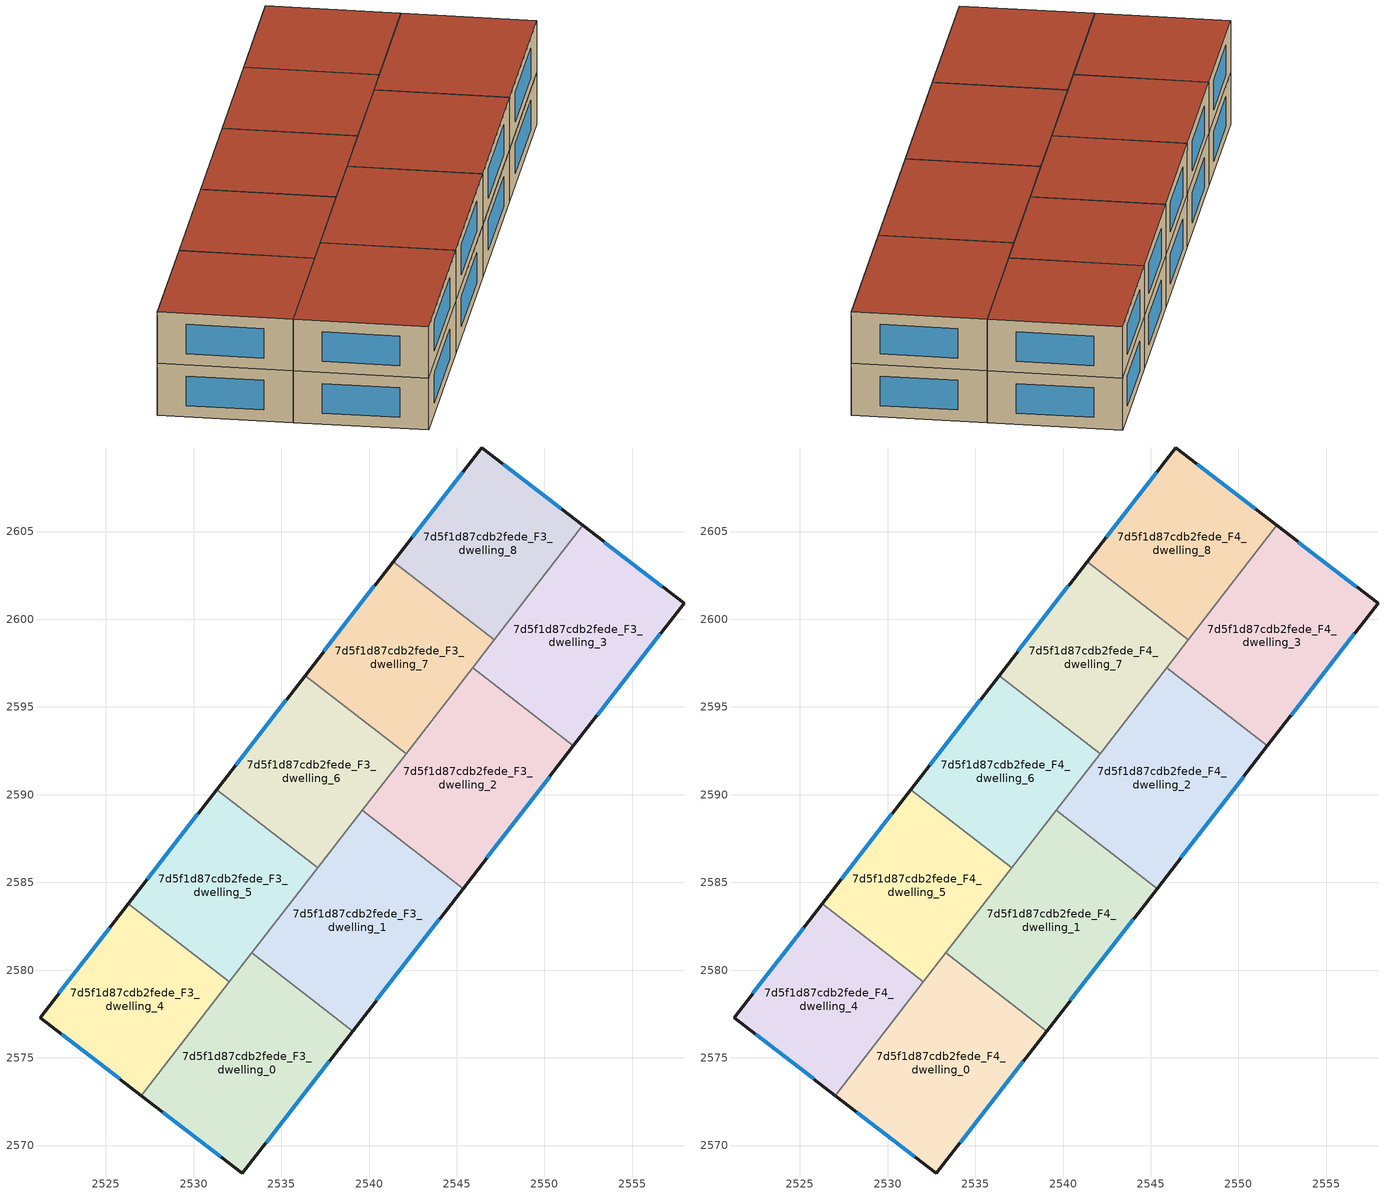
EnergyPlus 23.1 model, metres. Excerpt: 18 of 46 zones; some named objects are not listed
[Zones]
7d5f1d87cdb2fede_F3_dwelling_0
 floor to 7d5f1d87cdb2fede_F2_dwelling_0 (EU_floor_Construction): 2539.07,2576.53 2532.78,2568.42 2527.01,2572.85 2533.31,2580.99 z9
 wall outside (EU_wall_Construction): 2527.01,2572.85 2532.78,2568.42 2539.07,2576.53 z9:12
 wall to 7d5f1d87cdb2fede_F3_dwelling_1 (EU_wall_Construction): 2539.07,2576.53 2533.31,2580.99 z9:12
 wall to 7d5f1d87cdb2fede_F3_dwelling_4 (EU_wall_Construction): 2532.04,2579.34 2527.01,2572.85 z9:12
 wall to 7d5f1d87cdb2fede_F3_dwelling_5 (EU_wall_Construction): 2533.31,2580.99 2532.04,2579.34 z9:12
 window (EU_Window_Construction): 2534.13,2570.15 2537.72,2574.79 / 2528.25,2571.9 2531.55,2569.36 z9.64:11.36
7d5f1d87cdb2fede_F3_dwelling_1
 floor to 7d5f1d87cdb2fede_F2_dwelling_1 (EU_floor_Construction): 2545.36,2584.65 2539.07,2576.53 2533.31,2580.99 2539.61,2589.11 z9
 wall outside (EU_wall_Construction): 2539.07,2576.53 2545.36,2584.65 z9:12
 wall to 7d5f1d87cdb2fede_F3_dwelling_2 (EU_wall_Construction): 2545.36,2584.65 2539.61,2589.11 z9:12
 wall to 7d5f1d87cdb2fede_F3_dwelling_5 (EU_wall_Construction): 2537.07,2585.84 2533.31,2580.99 z9:12
 wall to 7d5f1d87cdb2fede_F3_dwelling_6 (EU_wall_Construction): 2539.61,2589.11 2537.07,2585.84 z9:12
 window (EU_Window_Construction): 2540.41,2578.27 2544.01,2582.91 z9.64:11.36
7d5f1d87cdb2fede_F3_dwelling_2
 floor to 7d5f1d87cdb2fede_F2_dwelling_2 (EU_floor_Construction): 2551.65,2592.78 2545.36,2584.65 2539.61,2589.11 2545.9,2597.23 z9
 wall outside (EU_wall_Construction): 2545.36,2584.65 2551.65,2592.78 z9:12
 wall to 7d5f1d87cdb2fede_F3_dwelling_3 (EU_wall_Construction): 2551.65,2592.78 2545.9,2597.23 z9:12
 wall to 7d5f1d87cdb2fede_F3_dwelling_7 (EU_wall_Construction): 2545.9,2597.23 2542.11,2592.34 z9:12
 wall to 7d5f1d87cdb2fede_F3_dwelling_6 (EU_wall_Construction): 2542.11,2592.34 2539.61,2589.11 z9:12
 window (EU_Window_Construction): 2546.71,2586.39 2550.31,2591.04 z9.64:11.36
7d5f1d87cdb2fede_F3_dwelling_3
 floor to 7d5f1d87cdb2fede_F2_dwelling_3 (EU_floor_Construction): 2557.96,2600.91 2551.65,2592.78 2545.9,2597.23 2552.18,2605.35 z9
 wall outside (EU_wall_Construction): 2551.65,2592.78 2557.96,2600.91 2552.18,2605.35 z9:12
 wall to 7d5f1d87cdb2fede_F3_dwelling_8 (EU_wall_Construction): 2552.18,2605.35 2547.14,2598.84 z9:12
 wall to 7d5f1d87cdb2fede_F3_dwelling_7 (EU_wall_Construction): 2547.14,2598.84 2545.9,2597.23 z9:12
 window (EU_Window_Construction): 2556.72,2601.86 2553.42,2604.4 / 2553,2594.52 2556.61,2599.17 z9.64:11.36
7d5f1d87cdb2fede_F3_dwelling_4
 floor to 7d5f1d87cdb2fede_F2_dwelling_4 (EU_floor_Construction): 2532.04,2579.34 2527.01,2572.85 2521.24,2577.29 2526.28,2583.8 z9
 wall outside (EU_wall_Construction): 2526.28,2583.8 2521.24,2577.29 2527.01,2572.85 z9:12
 wall to 7d5f1d87cdb2fede_F3_dwelling_5 (EU_wall_Construction): 2532.04,2579.34 2526.28,2583.8 z9:12
 window (EU_Window_Construction): 2522.48,2576.34 2525.78,2573.8 / 2525.2,2582.4 2522.32,2578.68 z9.64:11.36
7d5f1d87cdb2fede_F3_dwelling_5
 floor to 7d5f1d87cdb2fede_F2_dwelling_5 (EU_floor_Construction): 2537.07,2585.84 2532.04,2579.34 2526.28,2583.8 2531.32,2590.3 z9
 wall outside (EU_wall_Construction): 2531.32,2590.3 2526.28,2583.8 z9:12
 wall to 7d5f1d87cdb2fede_F3_dwelling_6 (EU_wall_Construction): 2537.07,2585.84 2531.32,2590.3 z9:12
 window (EU_Window_Construction): 2530.24,2588.9 2527.36,2585.19 z9.64:11.36
7d5f1d87cdb2fede_F3_dwelling_6
 floor to 7d5f1d87cdb2fede_F2_dwelling_6 (EU_floor_Construction): 2542.11,2592.34 2537.07,2585.84 2531.32,2590.3 2536.35,2596.79 z9
 wall outside (EU_wall_Construction): 2536.35,2596.79 2531.32,2590.3 z9:12
 wall to 7d5f1d87cdb2fede_F3_dwelling_7 (EU_wall_Construction): 2542.11,2592.34 2536.35,2596.79 z9:12
 window (EU_Window_Construction): 2535.27,2595.4 2532.4,2591.69 z9.64:11.36
7d5f1d87cdb2fede_F3_dwelling_7
 floor to 7d5f1d87cdb2fede_F2_dwelling_7 (EU_floor_Construction): 2547.14,2598.84 2542.11,2592.34 2536.35,2596.79 2541.39,2603.29 z9
 wall outside (EU_wall_Construction): 2541.39,2603.29 2536.35,2596.79 z9:12
 wall to 7d5f1d87cdb2fede_F3_dwelling_8 (EU_wall_Construction): 2547.14,2598.84 2541.39,2603.29 z9:12
 window (EU_Window_Construction): 2540.31,2601.9 2537.43,2598.19 z9.64:11.36
7d5f1d87cdb2fede_F3_dwelling_8
 floor to 7d5f1d87cdb2fede_F2_dwelling_8 (EU_floor_Construction): 2552.18,2605.35 2547.14,2598.84 2541.39,2603.29 2546.41,2609.78 z9
 wall outside (EU_wall_Construction): 2552.18,2605.35 2546.41,2609.78 2541.39,2603.29 z9:12
 window (EU_Window_Construction): 2545.34,2608.39 2542.46,2604.68 / 2550.95,2606.3 2547.65,2608.83 z9.64:11.36
7d5f1d87cdb2fede_F4_dwelling_0
 floor to 7d5f1d87cdb2fede_F3_dwelling_0 (EU_floor_Construction): 2539.07,2576.53 2532.78,2568.42 2527.01,2572.85 2533.31,2580.99 z12
 wall outside (EU_wall_Construction): 2527.01,2572.85 2532.78,2568.42 2539.07,2576.53 z12:15
 wall to 7d5f1d87cdb2fede_F4_dwelling_1 (EU_wall_Construction): 2539.07,2576.53 2533.31,2580.99 z12:15
 wall to 7d5f1d87cdb2fede_F4_dwelling_4 (EU_wall_Construction): 2532.04,2579.34 2527.01,2572.85 z12:15
 wall to 7d5f1d87cdb2fede_F4_dwelling_5 (EU_wall_Construction): 2533.31,2580.99 2532.04,2579.34 z12:15
 window (EU_Window_Construction): 2534.13,2570.15 2537.72,2574.79 / 2528.25,2571.9 2531.55,2569.36 z12.64:14.36
 roof outside (EU_roof_Construction): 2532.78,2568.42 2539.07,2576.53 2533.31,2580.99 2527.01,2572.85 z15
7d5f1d87cdb2fede_F4_dwelling_1
 floor to 7d5f1d87cdb2fede_F3_dwelling_1 (EU_floor_Construction): 2545.36,2584.65 2539.07,2576.53 2533.31,2580.99 2539.61,2589.11 z12
 wall outside (EU_wall_Construction): 2539.07,2576.53 2545.36,2584.65 z12:15
 wall to 7d5f1d87cdb2fede_F4_dwelling_2 (EU_wall_Construction): 2545.36,2584.65 2539.61,2589.11 z12:15
 wall to 7d5f1d87cdb2fede_F4_dwelling_5 (EU_wall_Construction): 2537.07,2585.84 2533.31,2580.99 z12:15
 wall to 7d5f1d87cdb2fede_F4_dwelling_6 (EU_wall_Construction): 2539.61,2589.11 2537.07,2585.84 z12:15
 window (EU_Window_Construction): 2540.41,2578.27 2544.01,2582.91 z12.64:14.36
 roof outside (EU_roof_Construction): 2539.07,2576.53 2545.36,2584.65 2539.61,2589.11 2533.31,2580.99 z15
7d5f1d87cdb2fede_F4_dwelling_2
 floor to 7d5f1d87cdb2fede_F3_dwelling_2 (EU_floor_Construction): 2551.65,2592.78 2545.36,2584.65 2539.61,2589.11 2545.9,2597.23 z12
 wall outside (EU_wall_Construction): 2545.36,2584.65 2551.65,2592.78 z12:15
 wall to 7d5f1d87cdb2fede_F4_dwelling_3 (EU_wall_Construction): 2551.65,2592.78 2545.9,2597.23 z12:15
 wall to 7d5f1d87cdb2fede_F4_dwelling_7 (EU_wall_Construction): 2545.9,2597.23 2542.11,2592.34 z12:15
 wall to 7d5f1d87cdb2fede_F4_dwelling_6 (EU_wall_Construction): 2542.11,2592.34 2539.61,2589.11 z12:15
 window (EU_Window_Construction): 2546.71,2586.39 2550.31,2591.04 z12.64:14.36
 roof outside (EU_roof_Construction): 2545.36,2584.65 2551.65,2592.78 2545.9,2597.23 2539.61,2589.11 z15
7d5f1d87cdb2fede_F4_dwelling_3
 floor to 7d5f1d87cdb2fede_F3_dwelling_3 (EU_floor_Construction): 2557.96,2600.91 2551.65,2592.78 2545.9,2597.23 2552.18,2605.35 z12
 wall outside (EU_wall_Construction): 2551.65,2592.78 2557.96,2600.91 2552.18,2605.35 z12:15
 wall to 7d5f1d87cdb2fede_F4_dwelling_8 (EU_wall_Construction): 2552.18,2605.35 2547.14,2598.84 z12:15
 wall to 7d5f1d87cdb2fede_F4_dwelling_7 (EU_wall_Construction): 2547.14,2598.84 2545.9,2597.23 z12:15
 window (EU_Window_Construction): 2556.72,2601.86 2553.42,2604.4 / 2553,2594.52 2556.61,2599.17 z12.64:14.36
 roof outside (EU_roof_Construction): 2551.65,2592.78 2557.96,2600.91 2552.18,2605.35 2545.9,2597.23 z15
7d5f1d87cdb2fede_F4_dwelling_4
 floor to 7d5f1d87cdb2fede_F3_dwelling_4 (EU_floor_Construction): 2532.04,2579.34 2527.01,2572.85 2521.24,2577.29 2526.28,2583.8 z12
 wall outside (EU_wall_Construction): 2526.28,2583.8 2521.24,2577.29 2527.01,2572.85 z12:15
 wall to 7d5f1d87cdb2fede_F4_dwelling_5 (EU_wall_Construction): 2532.04,2579.34 2526.28,2583.8 z12:15
 window (EU_Window_Construction): 2522.48,2576.34 2525.78,2573.8 / 2525.2,2582.4 2522.32,2578.68 z12.64:14.36
 roof outside (EU_roof_Construction): 2527.01,2572.85 2532.04,2579.34 2526.28,2583.8 2521.24,2577.29 z15
7d5f1d87cdb2fede_F4_dwelling_5
 floor to 7d5f1d87cdb2fede_F3_dwelling_5 (EU_floor_Construction): 2537.07,2585.84 2532.04,2579.34 2526.28,2583.8 2531.32,2590.3 z12
 wall outside (EU_wall_Construction): 2531.32,2590.3 2526.28,2583.8 z12:15
 wall to 7d5f1d87cdb2fede_F4_dwelling_6 (EU_wall_Construction): 2537.07,2585.84 2531.32,2590.3 z12:15
 window (EU_Window_Construction): 2530.24,2588.9 2527.36,2585.19 z12.64:14.36
 roof outside (EU_roof_Construction): 2532.04,2579.34 2537.07,2585.84 2531.32,2590.3 2526.28,2583.8 z15
7d5f1d87cdb2fede_F4_dwelling_6
 floor to 7d5f1d87cdb2fede_F3_dwelling_6 (EU_floor_Construction): 2542.11,2592.34 2537.07,2585.84 2531.32,2590.3 2536.35,2596.79 z12
 wall outside (EU_wall_Construction): 2536.35,2596.79 2531.32,2590.3 z12:15
 wall to 7d5f1d87cdb2fede_F4_dwelling_7 (EU_wall_Construction): 2542.11,2592.34 2536.35,2596.79 z12:15
 window (EU_Window_Construction): 2535.27,2595.4 2532.4,2591.69 z12.64:14.36
 roof outside (EU_roof_Construction): 2537.07,2585.84 2542.11,2592.34 2536.35,2596.79 2531.32,2590.3 z15
7d5f1d87cdb2fede_F4_dwelling_7
 floor to 7d5f1d87cdb2fede_F3_dwelling_7 (EU_floor_Construction): 2547.14,2598.84 2542.11,2592.34 2536.35,2596.79 2541.39,2603.29 z12
 wall outside (EU_wall_Construction): 2541.39,2603.29 2536.35,2596.79 z12:15
 wall to 7d5f1d87cdb2fede_F4_dwelling_8 (EU_wall_Construction): 2547.14,2598.84 2541.39,2603.29 z12:15
 window (EU_Window_Construction): 2540.31,2601.9 2537.43,2598.19 z12.64:14.36
 roof outside (EU_roof_Construction): 2542.11,2592.34 2547.14,2598.84 2541.39,2603.29 2536.35,2596.79 z15
7d5f1d87cdb2fede_F4_dwelling_8
 floor to 7d5f1d87cdb2fede_F3_dwelling_8 (EU_floor_Construction): 2552.18,2605.35 2547.14,2598.84 2541.39,2603.29 2546.41,2609.78 z12
 wall outside (EU_wall_Construction): 2552.18,2605.35 2546.41,2609.78 2541.39,2603.29 z12:15
 window (EU_Window_Construction): 2545.34,2608.39 2542.46,2604.68 / 2550.95,2606.3 2547.65,2608.83 z12.64:14.36
 roof outside (EU_roof_Construction): 2547.14,2598.84 2552.18,2605.35 2546.41,2609.78 2541.39,2603.29 z15
[Building]
EU S2 Campaign: North Axis=0; Terrain=City; Solar Distribution=FullExterior
[Site:Location]
Yerevan-Zvartnots.Intl.AP: Latitude=40.15; Longitude=44.383; Time Zone=4; Elevation=854
[SizingPeriod:WeatherFileDays]
AnnualSizingPeriod: Begin Month=1; Begin Day of Month=1; End Month=12; End Day of Month=31; Day of Week for Start Day=Monday; Use Weather File Daylight Saving Period=No; Use Weather File Rain and Snow Indicators=No
[MATERIAL]
EU_InternalMass_Material: Roughness=MediumRough; Thickness=0.1; Conductivity=1; Density=1800; Specific Heat=900; Thermal Absorptance=0.9; Solar Absorptance=0.7; Visible Absorptance=0.7
[MATERIAL:NOMASS] Roughness=MediumRough; Thermal Absorptance=0.9; Solar Absorptance=0.7; Visible Absorptance=0.7
Name | Thermal Resistance
EU_wall_NoMass | 1.05043
EU_roof_NoMass | 1.45357
EU_floor_NoMass | 0.478065
[WINDOWMATERIAL:SIMPLEGLAZINGSYSTEM]
EU_Window_SimpleGlazing: UFactor=2.5566; Solar Heat Gain Coefficient=0.75; Visible Transmittance=0.75
[CONSTRUCTION]
EU_wall_Construction: EU_wall_NoMass
EU_roof_Construction: EU_roof_NoMass
EU_floor_Construction: EU_floor_NoMass
EU_Window_Construction: EU_Window_SimpleGlazing
EU_InternalMass_Construction: EU_InternalMass_Material
[ZONE] Type=1; Multiplier=1; Ceiling Height=autocalculate; Floor Area=autocalculate; Part of Total Floor Area=Yes
Name | Volume
7d5f1d87cdb2fede_F3_dwelling_0; 7d5f1d87cdb2fede_F4_dwelling_0 | 224.367
7d5f1d87cdb2fede_F3_dwelling_1; 7d5f1d87cdb2fede_F4_dwelling_1 | 224.356
7d5f1d87cdb2fede_F3_dwelling_2; 7d5f1d87cdb2fede_F4_dwelling_2 | 224.392
7d5f1d87cdb2fede_F3_dwelling_3; 7d5f1d87cdb2fede_F4_dwelling_3 | 224.372
7d5f1d87cdb2fede_F3_dwelling_4; 7d5f1d87cdb2fede_F4_dwelling_4; 7d5f1d87cdb2fede_F3_dwelling_8; 7d5f1d87cdb2fede_F4_dwelling_8 | 179.518
7d5f1d87cdb2fede_F3_dwelling_5; 7d5f1d87cdb2fede_F4_dwelling_5 | 179.528
7d5f1d87cdb2fede_F3_dwelling_6; 7d5f1d87cdb2fede_F4_dwelling_6 | 179.529
7d5f1d87cdb2fede_F3_dwelling_7; 7d5f1d87cdb2fede_F4_dwelling_7 | 179.496
[INTERNALMASS] Construction=EU_InternalMass_Construction
Name | Zone or ZoneList | Surface Area
7d5f1d87cdb2fede_F3_dwelling_0_EU_InternalMass | 7d5f1d87cdb2fede_F3_dwelling_0 | 74.7892
7d5f1d87cdb2fede_F3_dwelling_1_EU_InternalMass | 7d5f1d87cdb2fede_F3_dwelling_1 | 74.7853
7d5f1d87cdb2fede_F3_dwelling_2_EU_InternalMass | 7d5f1d87cdb2fede_F3_dwelling_2 | 74.8011
7d5f1d87cdb2fede_F3_dwelling_3_EU_InternalMass | 7d5f1d87cdb2fede_F3_dwelling_3 | 74.791
7d5f1d87cdb2fede_F3_dwelling_4_EU_InternalMass | 7d5f1d87cdb2fede_F3_dwelling_4 | 59.8393
7d5f1d87cdb2fede_F3_dwelling_5_EU_InternalMass | 7d5f1d87cdb2fede_F3_dwelling_5 | 59.8427
7d5f1d87cdb2fede_F3_dwelling_6_EU_InternalMass | 7d5f1d87cdb2fede_F3_dwelling_6 | 59.8427
7d5f1d87cdb2fede_F3_dwelling_7_EU_InternalMass | 7d5f1d87cdb2fede_F3_dwelling_7 | 59.8318
7d5f1d87cdb2fede_F3_dwelling_8_EU_InternalMass | 7d5f1d87cdb2fede_F3_dwelling_8 | 59.8393
7d5f1d87cdb2fede_F4_dwelling_0_EU_InternalMass | 7d5f1d87cdb2fede_F4_dwelling_0 | 74.7892
7d5f1d87cdb2fede_F4_dwelling_1_EU_InternalMass | 7d5f1d87cdb2fede_F4_dwelling_1 | 74.7853
7d5f1d87cdb2fede_F4_dwelling_2_EU_InternalMass | 7d5f1d87cdb2fede_F4_dwelling_2 | 74.8011
7d5f1d87cdb2fede_F4_dwelling_3_EU_InternalMass | 7d5f1d87cdb2fede_F4_dwelling_3 | 74.791
7d5f1d87cdb2fede_F4_dwelling_4_EU_InternalMass | 7d5f1d87cdb2fede_F4_dwelling_4 | 59.8393
7d5f1d87cdb2fede_F4_dwelling_5_EU_InternalMass | 7d5f1d87cdb2fede_F4_dwelling_5 | 59.8427
7d5f1d87cdb2fede_F4_dwelling_6_EU_InternalMass | 7d5f1d87cdb2fede_F4_dwelling_6 | 59.8427
7d5f1d87cdb2fede_F4_dwelling_7_EU_InternalMass | 7d5f1d87cdb2fede_F4_dwelling_7 | 59.8318
7d5f1d87cdb2fede_F4_dwelling_8_EU_InternalMass | 7d5f1d87cdb2fede_F4_dwelling_8 | 59.8393
[OTHEREQUIPMENT] Fuel Type=Electricity; Design Level Calculation Method=Watts/Area; Power per Zone Floor Area=1; Fraction Latent=0; Fraction Radiant=0; Fraction Lost=0; Carbon Dioxide Generation Rate=0; EndUse Subcategory=EU_Step8_InternalGains
Name | Zone or ZoneList or Space or SpaceList | Schedule
EU_Step8_InternalGain_7d5f1d87cdb2fede_F3_dwelling_0_f000 | 7d5f1d87cdb2fede_F3_dwelling_0 | EU_Step8_GainSchedule_7d5f1d87cdb2fede_F3_dwelling_0_f000
EU_Step8_InternalGain_7d5f1d87cdb2fede_F3_dwelling_1_f000 | 7d5f1d87cdb2fede_F3_dwelling_1 | EU_Step8_GainSchedule_7d5f1d87cdb2fede_F3_dwelling_1_f000
EU_Step8_InternalGain_7d5f1d87cdb2fede_F3_dwelling_2_f000 | 7d5f1d87cdb2fede_F3_dwelling_2 | EU_Step8_GainSchedule_7d5f1d87cdb2fede_F3_dwelling_2_f000
EU_Step8_InternalGain_7d5f1d87cdb2fede_F3_dwelling_3_f000 | 7d5f1d87cdb2fede_F3_dwelling_3 | EU_Step8_GainSchedule_7d5f1d87cdb2fede_F3_dwelling_3_f000
EU_Step8_InternalGain_7d5f1d87cdb2fede_F3_dwelling_4_f000 | 7d5f1d87cdb2fede_F3_dwelling_4 | EU_Step8_GainSchedule_7d5f1d87cdb2fede_F3_dwelling_4_f000
EU_Step8_InternalGain_7d5f1d87cdb2fede_F3_dwelling_5_f000 | 7d5f1d87cdb2fede_F3_dwelling_5 | EU_Step8_GainSchedule_7d5f1d87cdb2fede_F3_dwelling_5_f000
EU_Step8_InternalGain_7d5f1d87cdb2fede_F3_dwelling_6_f000 | 7d5f1d87cdb2fede_F3_dwelling_6 | EU_Step8_GainSchedule_7d5f1d87cdb2fede_F3_dwelling_6_f000
EU_Step8_InternalGain_7d5f1d87cdb2fede_F3_dwelling_7_f000 | 7d5f1d87cdb2fede_F3_dwelling_7 | EU_Step8_GainSchedule_7d5f1d87cdb2fede_F3_dwelling_7_f000
EU_Step8_InternalGain_7d5f1d87cdb2fede_F3_dwelling_8_f000 | 7d5f1d87cdb2fede_F3_dwelling_8 | EU_Step8_GainSchedule_7d5f1d87cdb2fede_F3_dwelling_8_f000
EU_Step8_InternalGain_7d5f1d87cdb2fede_F4_dwelling_0_f000 | 7d5f1d87cdb2fede_F4_dwelling_0 | EU_Step8_GainSchedule_7d5f1d87cdb2fede_F4_dwelling_0_f000
EU_Step8_InternalGain_7d5f1d87cdb2fede_F4_dwelling_1_f000 | 7d5f1d87cdb2fede_F4_dwelling_1 | EU_Step8_GainSchedule_7d5f1d87cdb2fede_F4_dwelling_1_f000
EU_Step8_InternalGain_7d5f1d87cdb2fede_F4_dwelling_2_f000 | 7d5f1d87cdb2fede_F4_dwelling_2 | EU_Step8_GainSchedule_7d5f1d87cdb2fede_F4_dwelling_2_f000
EU_Step8_InternalGain_7d5f1d87cdb2fede_F4_dwelling_3_f000 | 7d5f1d87cdb2fede_F4_dwelling_3 | EU_Step8_GainSchedule_7d5f1d87cdb2fede_F4_dwelling_3_f000
EU_Step8_InternalGain_7d5f1d87cdb2fede_F4_dwelling_4_f000 | 7d5f1d87cdb2fede_F4_dwelling_4 | EU_Step8_GainSchedule_7d5f1d87cdb2fede_F4_dwelling_4_f000
EU_Step8_InternalGain_7d5f1d87cdb2fede_F4_dwelling_5_f000 | 7d5f1d87cdb2fede_F4_dwelling_5 | EU_Step8_GainSchedule_7d5f1d87cdb2fede_F4_dwelling_5_f000
EU_Step8_InternalGain_7d5f1d87cdb2fede_F4_dwelling_6_f000 | 7d5f1d87cdb2fede_F4_dwelling_6 | EU_Step8_GainSchedule_7d5f1d87cdb2fede_F4_dwelling_6_f000
EU_Step8_InternalGain_7d5f1d87cdb2fede_F4_dwelling_7_f000 | 7d5f1d87cdb2fede_F4_dwelling_7 | EU_Step8_GainSchedule_7d5f1d87cdb2fede_F4_dwelling_7_f000
EU_Step8_InternalGain_7d5f1d87cdb2fede_F4_dwelling_8_f000 | 7d5f1d87cdb2fede_F4_dwelling_8 | EU_Step8_GainSchedule_7d5f1d87cdb2fede_F4_dwelling_8_f000
[ZONEVENTILATION:DESIGNFLOWRATE] Schedule=EU_AlwaysOn; Design Flow Rate Calculation Method=AirChanges/Hour; Air Changes per Hour=0.557805; Ventilation Type=Natural; Fan Pressure Rise=0; Fan Total Efficiency=1; Constant Term Coefficient=1; Temperature Term Coefficient=0; Velocity Term Coefficient=0; Velocity Squared Term Coefficient=0; Minimum Indoor Temperature=-100; Maximum Indoor Temperature=100; Delta Temperature=-100; Minimum Outdoor Temperature=-100; Maximum Outdoor Temperature=100; Maximum Wind Speed=40
Name | Zone or ZoneList or Space or SpaceList
EU_ConstantAir_7d5f1d87cdb2fede_F3_dwelling_0 | 7d5f1d87cdb2fede_F3_dwelling_0
EU_ConstantAir_7d5f1d87cdb2fede_F3_dwelling_1 | 7d5f1d87cdb2fede_F3_dwelling_1
EU_ConstantAir_7d5f1d87cdb2fede_F3_dwelling_2 | 7d5f1d87cdb2fede_F3_dwelling_2
EU_ConstantAir_7d5f1d87cdb2fede_F3_dwelling_3 | 7d5f1d87cdb2fede_F3_dwelling_3
EU_ConstantAir_7d5f1d87cdb2fede_F3_dwelling_4 | 7d5f1d87cdb2fede_F3_dwelling_4
EU_ConstantAir_7d5f1d87cdb2fede_F3_dwelling_5 | 7d5f1d87cdb2fede_F3_dwelling_5
EU_ConstantAir_7d5f1d87cdb2fede_F3_dwelling_6 | 7d5f1d87cdb2fede_F3_dwelling_6
EU_ConstantAir_7d5f1d87cdb2fede_F3_dwelling_7 | 7d5f1d87cdb2fede_F3_dwelling_7
EU_ConstantAir_7d5f1d87cdb2fede_F3_dwelling_8 | 7d5f1d87cdb2fede_F3_dwelling_8
EU_ConstantAir_7d5f1d87cdb2fede_F4_dwelling_0 | 7d5f1d87cdb2fede_F4_dwelling_0
EU_ConstantAir_7d5f1d87cdb2fede_F4_dwelling_1 | 7d5f1d87cdb2fede_F4_dwelling_1
EU_ConstantAir_7d5f1d87cdb2fede_F4_dwelling_2 | 7d5f1d87cdb2fede_F4_dwelling_2
EU_ConstantAir_7d5f1d87cdb2fede_F4_dwelling_3 | 7d5f1d87cdb2fede_F4_dwelling_3
EU_ConstantAir_7d5f1d87cdb2fede_F4_dwelling_4 | 7d5f1d87cdb2fede_F4_dwelling_4
EU_ConstantAir_7d5f1d87cdb2fede_F4_dwelling_5 | 7d5f1d87cdb2fede_F4_dwelling_5
EU_ConstantAir_7d5f1d87cdb2fede_F4_dwelling_6 | 7d5f1d87cdb2fede_F4_dwelling_6
EU_ConstantAir_7d5f1d87cdb2fede_F4_dwelling_7 | 7d5f1d87cdb2fede_F4_dwelling_7
EU_ConstantAir_7d5f1d87cdb2fede_F4_dwelling_8 | 7d5f1d87cdb2fede_F4_dwelling_8
[HVACTEMPLATE:ZONE:IDEALLOADSAIRSYSTEM] System Availability Schedule=EU_AlwaysOn; Maximum Heating Supply Air Temperature=50; Minimum Cooling Supply Air Temperature=13; Maximum Heating Supply Air Humidity Ratio=0.0156; Minimum Cooling Supply Air Humidity Ratio=0.0077; Heating Limit=NoLimit; Cooling Limit=NoLimit; Heating Availability Schedule=EU_AlwaysOn; Cooling Availability Schedule=EU_CoolingOff; Dehumidification Control Type=ConstantSensibleHeatRatio; Cooling Sensible Heat Ratio=0.7; Dehumidification Setpoint=60; Humidification Control Type=None; Humidification Setpoint=30; Outdoor Air Method=None; Outdoor Air Flow Rate per Person=0.00944; Outdoor Air Flow Rate per Zone Floor Area=0; Outdoor Air Flow Rate per Zone=0; Demand Controlled Ventilation Type=None; Outdoor Air Economizer Type=NoEconomizer; Heat Recovery Type=None; Sensible Heat Recovery Effectiveness=0.7; Latent Heat Recovery Effectiveness=0.65
Name | Template Thermostat
7d5f1d87cdb2fede_F3_dwelling_0 | EU_HeatOnly_7d5f1d87cdb2fede_F3_dwelling_0
7d5f1d87cdb2fede_F3_dwelling_1 | EU_HeatOnly_7d5f1d87cdb2fede_F3_dwelling_1
7d5f1d87cdb2fede_F3_dwelling_2 | EU_HeatOnly_7d5f1d87cdb2fede_F3_dwelling_2
7d5f1d87cdb2fede_F3_dwelling_3 | EU_HeatOnly_7d5f1d87cdb2fede_F3_dwelling_3
7d5f1d87cdb2fede_F3_dwelling_4 | EU_HeatOnly_7d5f1d87cdb2fede_F3_dwelling_4
7d5f1d87cdb2fede_F3_dwelling_5 | EU_HeatOnly_7d5f1d87cdb2fede_F3_dwelling_5
7d5f1d87cdb2fede_F3_dwelling_6 | EU_HeatOnly_7d5f1d87cdb2fede_F3_dwelling_6
7d5f1d87cdb2fede_F3_dwelling_7 | EU_HeatOnly_7d5f1d87cdb2fede_F3_dwelling_7
7d5f1d87cdb2fede_F3_dwelling_8 | EU_HeatOnly_7d5f1d87cdb2fede_F3_dwelling_8
7d5f1d87cdb2fede_F4_dwelling_0 | EU_HeatOnly_7d5f1d87cdb2fede_F4_dwelling_0
7d5f1d87cdb2fede_F4_dwelling_1 | EU_HeatOnly_7d5f1d87cdb2fede_F4_dwelling_1
7d5f1d87cdb2fede_F4_dwelling_2 | EU_HeatOnly_7d5f1d87cdb2fede_F4_dwelling_2
7d5f1d87cdb2fede_F4_dwelling_3 | EU_HeatOnly_7d5f1d87cdb2fede_F4_dwelling_3
7d5f1d87cdb2fede_F4_dwelling_4 | EU_HeatOnly_7d5f1d87cdb2fede_F4_dwelling_4
7d5f1d87cdb2fede_F4_dwelling_5 | EU_HeatOnly_7d5f1d87cdb2fede_F4_dwelling_5
7d5f1d87cdb2fede_F4_dwelling_6 | EU_HeatOnly_7d5f1d87cdb2fede_F4_dwelling_6
7d5f1d87cdb2fede_F4_dwelling_7 | EU_HeatOnly_7d5f1d87cdb2fede_F4_dwelling_7
7d5f1d87cdb2fede_F4_dwelling_8 | EU_HeatOnly_7d5f1d87cdb2fede_F4_dwelling_8
[SIZING:ZONE] Zone Cooling Design Supply Air Temperature Input Method=SupplyAirTemperature; Zone Cooling Design Supply Air Temperature=13; Zone Heating Design Supply Air Temperature Input Method=SupplyAirTemperature; Zone Heating Design Supply Air Temperature=50; Zone Cooling Design Supply Air Humidity Ratio=0.008; Zone Heating Design Supply Air Humidity Ratio=0.008; Cooling Design Air Flow Method=DesignDay; Cooling Design Air Flow Rate=0; Cooling Minimum Air Flow per Zone Floor Area=0.000762; Cooling Minimum Air Flow=0; Cooling Minimum Air Flow Fraction=0.2; Heating Design Air Flow Method=DesignDay; Heating Design Air Flow Rate=0; Heating Maximum Air Flow per Zone Floor Area=0.002032; Heating Maximum Air Flow=0.141576; Heating Maximum Air Flow Fraction=0.3; Account for Dedicated Outdoor Air System=No; Dedicated Outdoor Air System Control Strategy=NeutralSupplyAir; Dedicated Outdoor Air Low Setpoint Temperature for Design=autosize; Dedicated Outdoor Air High Setpoint Temperature for Design=autosize; Zone Load Sizing Method=Sensible Load Only No Latent Load; Zone Latent Cooling Design Supply Air Humidity Ratio Input Method=HumidityRatioDifference; Zone Cooling Design Supply Air Humidity Ratio Difference=0.005; Zone Latent Heating Design Supply Air Humidity Ratio Input Method=HumidityRatioDifference; Zone Humidification Design Supply Air Humidity Ratio Difference=0.005
7d5f1d87cdb2fede_F3_dwelling_0; 7d5f1d87cdb2fede_F3_dwelling_1; 7d5f1d87cdb2fede_F3_dwelling_2; 7d5f1d87cdb2fede_F3_dwelling_3; 7d5f1d87cdb2fede_F3_dwelling_4; 7d5f1d87cdb2fede_F3_dwelling_5; 7d5f1d87cdb2fede_F3_dwelling_6; 7d5f1d87cdb2fede_F3_dwelling_7; 7d5f1d87cdb2fede_F3_dwelling_8; 7d5f1d87cdb2fede_F4_dwelling_0; 7d5f1d87cdb2fede_F4_dwelling_1; 7d5f1d87cdb2fede_F4_dwelling_2; 7d5f1d87cdb2fede_F4_dwelling_3; 7d5f1d87cdb2fede_F4_dwelling_4; 7d5f1d87cdb2fede_F4_dwelling_5; 7d5f1d87cdb2fede_F4_dwelling_6; 7d5f1d87cdb2fede_F4_dwelling_7; 7d5f1d87cdb2fede_F4_dwelling_8
[SCHEDULE:CONSTANT]
Name | Hourly Value
EU_AlwaysOn | 1
EU_CoolingOff | 0
[SCHEDULE:FILE] Column Number=1; Rows to Skip at Top=0; Number of Hours of Data=8760; Column Separator=Comma; Interpolate to Timestep=No; Minutes per Item=60; Adjust Schedule for Daylight Savings=Yes
Name | File
EU_Step8_GainSchedule_7d5f1d87cdb2fede_F3_dwelling_0_f000 | ../../schedules/7d5f1d87cdb2fede/7d5f1d87cdb2fede_F3_dwelling_0_f000_gain.csv
EU_Step8_GainSchedule_7d5f1d87cdb2fede_F3_dwelling_1_f000 | ../../schedules/7d5f1d87cdb2fede/7d5f1d87cdb2fede_F3_dwelling_1_f000_gain.csv
EU_Step8_GainSchedule_7d5f1d87cdb2fede_F3_dwelling_2_f000 | ../../schedules/7d5f1d87cdb2fede/7d5f1d87cdb2fede_F3_dwelling_2_f000_gain.csv
EU_Step8_GainSchedule_7d5f1d87cdb2fede_F3_dwelling_3_f000 | ../../schedules/7d5f1d87cdb2fede/7d5f1d87cdb2fede_F3_dwelling_3_f000_gain.csv
EU_Step8_GainSchedule_7d5f1d87cdb2fede_F3_dwelling_4_f000 | ../../schedules/7d5f1d87cdb2fede/7d5f1d87cdb2fede_F3_dwelling_4_f000_gain.csv
EU_Step8_GainSchedule_7d5f1d87cdb2fede_F3_dwelling_5_f000 | ../../schedules/7d5f1d87cdb2fede/7d5f1d87cdb2fede_F3_dwelling_5_f000_gain.csv
EU_Step8_GainSchedule_7d5f1d87cdb2fede_F3_dwelling_6_f000 | ../../schedules/7d5f1d87cdb2fede/7d5f1d87cdb2fede_F3_dwelling_6_f000_gain.csv
EU_Step8_GainSchedule_7d5f1d87cdb2fede_F3_dwelling_7_f000 | ../../schedules/7d5f1d87cdb2fede/7d5f1d87cdb2fede_F3_dwelling_7_f000_gain.csv
EU_Step8_GainSchedule_7d5f1d87cdb2fede_F3_dwelling_8_f000 | ../../schedules/7d5f1d87cdb2fede/7d5f1d87cdb2fede_F3_dwelling_8_f000_gain.csv
EU_Step8_GainSchedule_7d5f1d87cdb2fede_F4_dwelling_0_f000 | ../../schedules/7d5f1d87cdb2fede/7d5f1d87cdb2fede_F4_dwelling_0_f000_gain.csv
EU_Step8_GainSchedule_7d5f1d87cdb2fede_F4_dwelling_1_f000 | ../../schedules/7d5f1d87cdb2fede/7d5f1d87cdb2fede_F4_dwelling_1_f000_gain.csv
EU_Step8_GainSchedule_7d5f1d87cdb2fede_F4_dwelling_2_f000 | ../../schedules/7d5f1d87cdb2fede/7d5f1d87cdb2fede_F4_dwelling_2_f000_gain.csv
EU_Step8_GainSchedule_7d5f1d87cdb2fede_F4_dwelling_3_f000 | ../../schedules/7d5f1d87cdb2fede/7d5f1d87cdb2fede_F4_dwelling_3_f000_gain.csv
EU_Step8_GainSchedule_7d5f1d87cdb2fede_F4_dwelling_4_f000 | ../../schedules/7d5f1d87cdb2fede/7d5f1d87cdb2fede_F4_dwelling_4_f000_gain.csv
EU_Step8_GainSchedule_7d5f1d87cdb2fede_F4_dwelling_5_f000 | ../../schedules/7d5f1d87cdb2fede/7d5f1d87cdb2fede_F4_dwelling_5_f000_gain.csv
EU_Step8_GainSchedule_7d5f1d87cdb2fede_F4_dwelling_6_f000 | ../../schedules/7d5f1d87cdb2fede/7d5f1d87cdb2fede_F4_dwelling_6_f000_gain.csv
EU_Step8_GainSchedule_7d5f1d87cdb2fede_F4_dwelling_7_f000 | ../../schedules/7d5f1d87cdb2fede/7d5f1d87cdb2fede_F4_dwelling_7_f000_gain.csv
EU_Step8_GainSchedule_7d5f1d87cdb2fede_F4_dwelling_8_f000 | ../../schedules/7d5f1d87cdb2fede/7d5f1d87cdb2fede_F4_dwelling_8_f000_gain.csv
